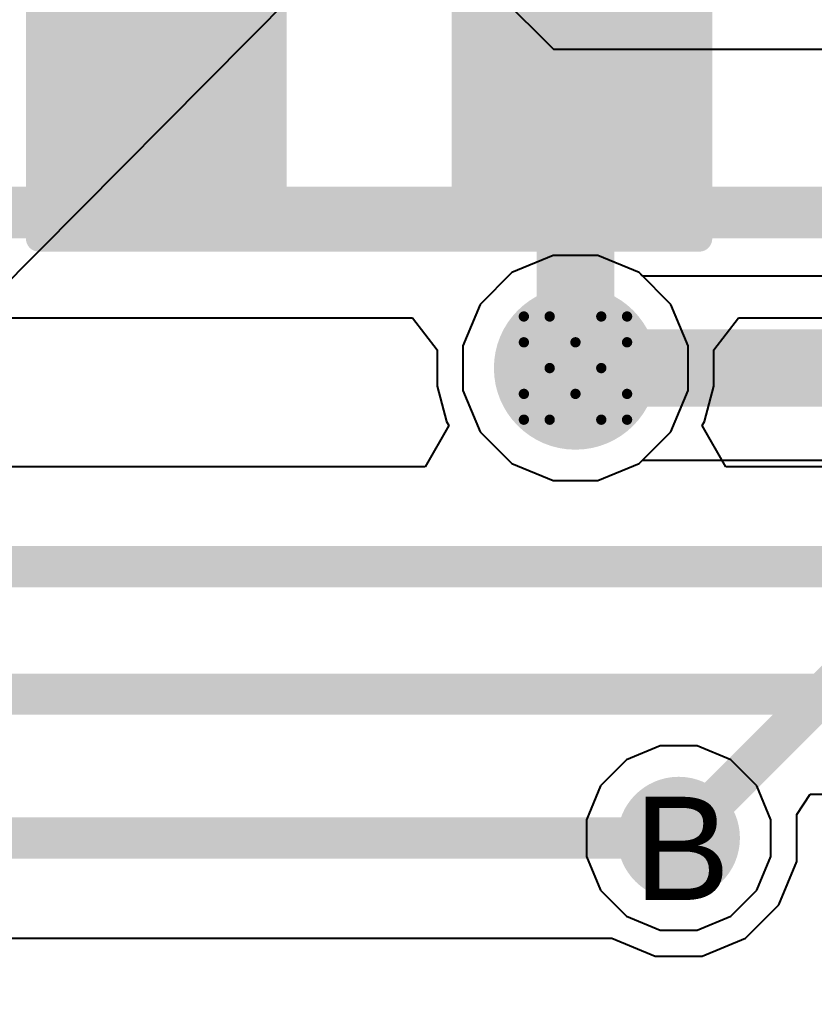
# Model space of a CAD drawing. Header units: inches. Extents: x 0 to 5379, y 0 to 5429.
# Drawn here: x 85.937 to 89.847, y 88.997 to 93.895 of the extents above; entities that cross this region are included whole.
import ezdxf

# ---------------------------------------------------------------- set-up
doc = ezdxf.new("R2010")
doc.units = ezdxf.units.IN
for name, color, linetype in [('Bottom Layer', 5, 'Continuous'), ('Bottom Solder', 6, 'Continuous'), ('Drill Drawing', 1, 'Continuous'), ('GND01', 16, 'Continuous'), ('GND02', 76, 'Continuous'), ('PWR', 156, 'Continuous'), ('SIG 01', 90, 'Continuous'), ('Top Layer', 1, 'Continuous'), ('Top Overlay', 2, 'Continuous'), ('Top Paste', 8, 'Continuous'), ('Top Solder', 216, 'Continuous'), ('Via Holes', 16, 'Continuous')]:
    doc.layers.add(name, color=color, linetype=linetype)
doc.styles.add('Arial', font='', dxfattribs={"height": 0.2})
doc.styles.get('Arial').set_extended_font_data('Arial')

# ---------------------------------------------------------------- blocks, each defined once
blk = doc.blocks.new('R___0805_650')
at = {"layer": 'Top Layer'}
for points in [[(-1.524, 0.635), (-0.508, 0.635), (-0.508, -0.635), (-1.524, -0.635)], [(0.508, 0.635), (1.524, 0.635), (1.524, -0.635), (0.508, -0.635)]]:
    blk.add_hatch(color=1, dxfattribs=at).paths.add_polyline_path(points)
at = {"layer": 'Top Paste'}
for points in [[(-1.524, 0.635), (-0.508, 0.635), (-0.508, -0.635), (-1.524, -0.635)], [(0.508, 0.635), (1.524, 0.635), (1.524, -0.635), (0.508, -0.635)]]:
    blk.add_hatch(color=8, dxfattribs=at).paths.add_polyline_path(points)
at = {"layer": 'Top Solder'}
for points in [[(-1.6256, 0.7366), (-0.4064, 0.7366), (-0.4064, -0.7366), (-1.6256, -0.7366)], [(0.4064, 0.7366), (1.6256, 0.7366), (1.6256, -0.7366), (0.4064, -0.7366)]]:
    blk.add_hatch(color=216, dxfattribs=at).paths.add_polyline_path(points)
at = {"layer": 'Top Overlay'}
for points in [[(-1.6256, -0.7366, 0.127, 0.127, 0), (-1.6256, 0.7366, 0.127, 0.127, 0)], [(-1.6256, 0.7366, 0.127, 0.127, 0), (1.6256, 0.7366, 0.127, 0.127, 0)], [(1.6256, -0.7366, 0.127, 0.127, 0), (1.6256, 0.7366, 0.127, 0.127, 0)], [(-1.6256, -0.7366, 0.127, 0.127, 0), (1.6256, -0.7366, 0.127, 0.127, 0)]]:
    blk.add_lwpolyline(points, format="xyseb", dxfattribs=at)
for points in [[(-1.65735, 0.7366, 0.0635, 0.0635, 1), (-1.59385, 0.7366, 0.0635, 0.0635, 1)], [(-1.65735, 0.7366, 0.0635, 0.0635, 1), (-1.59385, 0.7366, 0.0635, 0.0635, 1)], [(1.59385, 0.7366, 0.0635, 0.0635, 1), (1.65735, 0.7366, 0.0635, 0.0635, 1)], [(1.59385, 0.7366, 0.0635, 0.0635, 1), (1.65735, 0.7366, 0.0635, 0.0635, 1)], [(-1.65735, -0.7366, 0.0635, 0.0635, 1), (-1.59385, -0.7366, 0.0635, 0.0635, 1)], [(-1.65735, -0.7366, 0.0635, 0.0635, 1), (-1.59385, -0.7366, 0.0635, 0.0635, 1)], [(1.59385, -0.7366, 0.0635, 0.0635, 1), (1.65735, -0.7366, 0.0635, 0.0635, 1)], [(1.59385, -0.7366, 0.0635, 0.0635, 1), (1.65735, -0.7366, 0.0635, 0.0635, 1)]]:
    blk.add_lwpolyline(points, format="xyseb", close=True, dxfattribs=at)

msp = doc.modelspace()

# ---------------------------------------------------------------- hatches: boundary and pattern name
at = {"layer": 'Bottom Layer'}
h = msp.add_hatch(color=5, dxfattribs=at)
edge = h.paths.add_edge_path()
edge.add_arc((88.6724, 92.1814), 0.3, 0, 360)
h = msp.add_hatch(color=5, dxfattribs=at)
edge = h.paths.add_edge_path()
edge.add_arc((89.1804, 89.8683), 0.2, 0, 360)
at = {"layer": 'Bottom Solder'}
h = msp.add_hatch(color=6, dxfattribs=at)
edge = h.paths.add_edge_path()
edge.add_arc((88.6724, 92.1814), 0.4016, 0, 360)
h = msp.add_hatch(color=6, dxfattribs=at)
edge = h.paths.add_edge_path()
edge.add_arc((89.1804, 89.8683), 0.3016, 0, 360)
at = {"layer": 'GND01'}
h = msp.add_hatch(color=16, dxfattribs=at)
edge = h.paths.add_edge_path()
edge.add_arc((88.6724, 92.1814), 0.3, 0, 360)
h = msp.add_hatch(color=16, dxfattribs=at)
edge = h.paths.add_edge_path()
edge.add_arc((89.1804, 89.8683), 0.2, 0, 360)
at = {"layer": 'GND02'}
h = msp.add_hatch(color=76, dxfattribs=at)
edge = h.paths.add_edge_path()
edge.add_arc((88.6724, 92.1814), 0.3, 0, 360)
h = msp.add_hatch(color=76, dxfattribs=at)
edge = h.paths.add_edge_path()
edge.add_arc((89.1804, 89.8683), 0.2, 0, 360)
at = {"layer": 'PWR'}
h = msp.add_hatch(color=156, dxfattribs=at)
edge = h.paths.add_edge_path()
edge.add_arc((88.6724, 92.1814), 0.3, 0, 360)
h = msp.add_hatch(color=156, dxfattribs=at)
edge = h.paths.add_edge_path()
edge.add_arc((89.1804, 89.8683), 0.2, 0, 360)
at = {"layer": 'SIG 01'}
h = msp.add_hatch(color=90, dxfattribs=at)
edge = h.paths.add_edge_path()
edge.add_arc((88.6724, 92.1814), 0.3, 0, 360)
h = msp.add_hatch(color=90, dxfattribs=at)
edge = h.paths.add_edge_path()
edge.add_arc((89.1804, 89.8683), 0.2, 0, 360)
at = {"layer": 'Top Layer'}
msp.add_hatch(color=1, dxfattribs=at).paths.add_polyline_path([(86.1324, 92.9198), (87.1484, 92.9198), (87.1484, 96.1075), (86.1324, 96.1075)])
h = msp.add_hatch(color=1, dxfattribs=at)
edge = h.paths.add_edge_path()
edge.add_arc((88.6724, 92.1814), 0.3, 0, 360)
h = msp.add_hatch(color=1, dxfattribs=at)
edge = h.paths.add_edge_path()
edge.add_arc((89.1804, 89.8683), 0.2, 0, 360)
at = {"layer": 'Top Solder'}
h = msp.add_hatch(color=216, dxfattribs=at)
edge = h.paths.add_edge_path()
edge.add_arc((88.6724, 92.1814), 0.4016, 0, 360)
h = msp.add_hatch(color=216, dxfattribs=at)
edge = h.paths.add_edge_path()
edge.add_arc((89.1804, 89.8683), 0.3016, 0, 360)
at = {"layer": 'Via Holes'}
h = msp.add_hatch(color=7, dxfattribs=at)
edge = h.paths.add_edge_path()
edge.add_arc((88.6724, 92.1814), 0.15, 0, 360)
h = msp.add_hatch(color=7, dxfattribs=at)
edge = h.paths.add_edge_path()
edge.add_arc((89.1804, 89.8683), 0.1, 0, 360)

# ---------------------------------------------------------------- linework, layer by layer
at = {"layer": 'Bottom Layer'}
for p, q in [((88.5622, 92.7354), (88.3586, 92.6511)), ((88.7826, 92.7354), (88.5622, 92.7354)), ((88.9862, 92.6511), (88.7826, 92.7354)), ((88.3586, 92.6511), (88.2027, 92.4952)), ((89.1421, 92.4952), (88.9862, 92.6511)), ((88.2027, 92.4952), (88.1184, 92.2916)), ((89.2264, 92.2916), (89.1421, 92.4952)), ((88.1184, 92.2916), (88.1184, 92.0712)), ((89.2264, 92.0712), (89.2264, 92.2916)), ((88.1184, 92.0712), (88.2027, 91.8676)), ((89.1421, 91.8676), (89.2264, 92.0712)), ((88.2027, 91.8676), (88.3586, 91.7117)), ((88.9862, 91.7117), (89.1421, 91.8676)), ((88.3586, 91.7117), (88.5622, 91.6274)), ((88.7826, 91.6274), (88.9862, 91.7117)), ((88.5622, 91.6274), (88.7826, 91.6274)), ((89.0901, 90.3223), (88.9232, 90.2532)), ((89.2707, 90.3223), (89.0901, 90.3223)), ((89.4376, 90.2532), (89.2707, 90.3223)), ((88.9232, 90.2532), (88.7955, 90.1255)), ((89.5653, 90.1255), (89.4376, 90.2532)), ((88.7955, 90.1255), (88.7264, 89.9586)), ((89.6344, 89.9586), (89.5653, 90.1255)), ((88.7264, 89.9586), (88.7264, 89.778)), ((89.6344, 89.778), (89.6344, 89.9586)), ((88.7264, 89.778), (88.7955, 89.6111)), ((89.5653, 89.6111), (89.6344, 89.778)), ((88.7955, 89.6111), (88.9232, 89.4834)), ((89.4376, 89.4834), (89.5653, 89.6111)), ((88.9232, 89.4834), (89.0901, 89.4143)), ((89.2707, 89.4143), (89.4376, 89.4834)), ((89.0901, 89.4143), (89.2707, 89.4143))]:
    msp.add_line(p, q, dxfattribs=at)
at = {"layer": 'Bottom Solder'}
msp.add_line((6.2448, 12.3193), (5379.2085, 5429.2085), dxfattribs=at)
at = {"layer": 'Drill Drawing'}
for points in [[(88.4184, 92.3084, 0.0508, 0.0508, 0), (88.4184, 92.4354, 0.0508, 0.0508, 0)], [(88.4184, 92.4354, 0.0508, 0.0508, 0), (88.5454, 92.4354, 0.0508, 0.0508, 0)], [(88.5454, 92.4354, 0.0508, 0.0508, 0), (88.6724, 92.3084, 0.0508, 0.0508, 0)], [(88.6724, 92.3084, 0.0508, 0.0508, 0), (88.7994, 92.4354, 0.0508, 0.0508, 0)], [(88.7994, 92.4354, 0.0508, 0.0508, 0), (88.9264, 92.4354, 0.0508, 0.0508, 0)], [(88.9264, 92.3084, 0.0508, 0.0508, 0), (88.9264, 92.4354, 0.0508, 0.0508, 0)], [(88.4184, 92.3084, 0.0508, 0.0508, 0), (88.5454, 92.1814, 0.0508, 0.0508, 0)], [(88.7994, 92.1814, 0.0508, 0.0508, 0), (88.9264, 92.3084, 0.0508, 0.0508, 0)], [(88.4184, 92.0544, 0.0508, 0.0508, 0), (88.5454, 92.1814, 0.0508, 0.0508, 0)], [(88.7994, 92.1814, 0.0508, 0.0508, 0), (88.9264, 92.0544, 0.0508, 0.0508, 0)], [(88.4184, 91.9274, 0.0508, 0.0508, 0), (88.4184, 92.0544, 0.0508, 0.0508, 0)], [(88.5454, 91.9274, 0.0508, 0.0508, 0), (88.6724, 92.0544, 0.0508, 0.0508, 0)], [(88.6724, 92.0544, 0.0508, 0.0508, 0), (88.7994, 91.9274, 0.0508, 0.0508, 0)], [(88.9264, 91.9274, 0.0508, 0.0508, 0), (88.9264, 92.0544, 0.0508, 0.0508, 0)], [(88.4184, 91.9274, 0.0508, 0.0508, 0), (88.5454, 91.9274, 0.0508, 0.0508, 0)], [(88.7994, 91.9274, 0.0508, 0.0508, 0), (88.9264, 91.9274, 0.0508, 0.0508, 0)]]:
    msp.add_lwpolyline(points, format="xyseb", dxfattribs=at)
for points in [[(88.4057, 92.4354, 0.0254, 0.0254, 1), (88.4311, 92.4354, 0.0254, 0.0254, 1)], [(88.4057, 92.4354, 0.0254, 0.0254, 1), (88.4311, 92.4354, 0.0254, 0.0254, 1)], [(88.5327, 92.4354, 0.0254, 0.0254, 1), (88.5581, 92.4354, 0.0254, 0.0254, 1)], [(88.5327, 92.4354, 0.0254, 0.0254, 1), (88.5581, 92.4354, 0.0254, 0.0254, 1)], [(88.7867, 92.4354, 0.0254, 0.0254, 1), (88.8121, 92.4354, 0.0254, 0.0254, 1)], [(88.7867, 92.4354, 0.0254, 0.0254, 1), (88.8121, 92.4354, 0.0254, 0.0254, 1)], [(88.9137, 92.4354, 0.0254, 0.0254, 1), (88.9391, 92.4354, 0.0254, 0.0254, 1)], [(88.9137, 92.4354, 0.0254, 0.0254, 1), (88.9391, 92.4354, 0.0254, 0.0254, 1)], [(88.4057, 92.3084, 0.0254, 0.0254, 1), (88.4311, 92.3084, 0.0254, 0.0254, 1)], [(88.4057, 92.3084, 0.0254, 0.0254, 1), (88.4311, 92.3084, 0.0254, 0.0254, 1)], [(88.6597, 92.3084, 0.0254, 0.0254, 1), (88.6851, 92.3084, 0.0254, 0.0254, 1)], [(88.6597, 92.3084, 0.0254, 0.0254, 1), (88.6851, 92.3084, 0.0254, 0.0254, 1)], [(88.9137, 92.3084, 0.0254, 0.0254, 1), (88.9391, 92.3084, 0.0254, 0.0254, 1)], [(88.9137, 92.3084, 0.0254, 0.0254, 1), (88.9391, 92.3084, 0.0254, 0.0254, 1)], [(88.5327, 92.1814, 0.0254, 0.0254, 1), (88.5581, 92.1814, 0.0254, 0.0254, 1)], [(88.5327, 92.1814, 0.0254, 0.0254, 1), (88.5581, 92.1814, 0.0254, 0.0254, 1)], [(88.7867, 92.1814, 0.0254, 0.0254, 1), (88.8121, 92.1814, 0.0254, 0.0254, 1)], [(88.7867, 92.1814, 0.0254, 0.0254, 1), (88.8121, 92.1814, 0.0254, 0.0254, 1)], [(88.4057, 92.0544, 0.0254, 0.0254, 1), (88.4311, 92.0544, 0.0254, 0.0254, 1)], [(88.4057, 92.0544, 0.0254, 0.0254, 1), (88.4311, 92.0544, 0.0254, 0.0254, 1)], [(88.6597, 92.0544, 0.0254, 0.0254, 1), (88.6851, 92.0544, 0.0254, 0.0254, 1)], [(88.6597, 92.0544, 0.0254, 0.0254, 1), (88.6851, 92.0544, 0.0254, 0.0254, 1)], [(88.9137, 92.0544, 0.0254, 0.0254, 1), (88.9391, 92.0544, 0.0254, 0.0254, 1)], [(88.9137, 92.0544, 0.0254, 0.0254, 1), (88.9391, 92.0544, 0.0254, 0.0254, 1)], [(88.4057, 91.9274, 0.0254, 0.0254, 1), (88.4311, 91.9274, 0.0254, 0.0254, 1)], [(88.4057, 91.9274, 0.0254, 0.0254, 1), (88.4311, 91.9274, 0.0254, 0.0254, 1)], [(88.5327, 91.9274, 0.0254, 0.0254, 1), (88.5581, 91.9274, 0.0254, 0.0254, 1)], [(88.5327, 91.9274, 0.0254, 0.0254, 1), (88.5581, 91.9274, 0.0254, 0.0254, 1)], [(88.7867, 91.9274, 0.0254, 0.0254, 1), (88.8121, 91.9274, 0.0254, 0.0254, 1)], [(88.7867, 91.9274, 0.0254, 0.0254, 1), (88.8121, 91.9274, 0.0254, 0.0254, 1)], [(88.9137, 91.9274, 0.0254, 0.0254, 1), (88.9391, 91.9274, 0.0254, 0.0254, 1)], [(88.9137, 91.9274, 0.0254, 0.0254, 1), (88.9391, 91.9274, 0.0254, 0.0254, 1)]]:
    msp.add_lwpolyline(points, format="xyseb", close=True, dxfattribs=at)
at = {"layer": 'GND01'}
for p, q in [((88.5622, 92.7354), (88.3586, 92.6511)), ((88.7826, 92.7354), (88.5622, 92.7354)), ((88.9862, 92.6511), (88.7826, 92.7354)), ((88.3586, 92.6511), (88.2027, 92.4952)), ((89.1421, 92.4952), (88.9862, 92.6511)), ((88.2027, 92.4952), (88.1184, 92.2916)), ((89.2264, 92.2916), (89.1421, 92.4952)), ((88.1184, 92.2916), (88.1184, 92.0712)), ((89.2264, 92.0712), (89.2264, 92.2916)), ((88.1184, 92.0712), (88.2027, 91.8676)), ((89.1421, 91.8676), (89.2264, 92.0712)), ((88.2027, 91.8676), (88.3586, 91.7117)), ((88.9862, 91.7117), (89.1421, 91.8676)), ((88.3586, 91.7117), (88.5622, 91.6274)), ((88.7826, 91.6274), (88.9862, 91.7117)), ((88.5622, 91.6274), (88.7826, 91.6274)), ((89.0901, 90.3223), (88.9232, 90.2532)), ((89.2707, 90.3223), (89.0901, 90.3223)), ((89.4376, 90.2532), (89.2707, 90.3223)), ((88.9232, 90.2532), (88.7955, 90.1255)), ((89.5653, 90.1255), (89.4376, 90.2532)), ((88.7955, 90.1255), (88.7264, 89.9586)), ((89.6344, 89.9586), (89.5653, 90.1255)), ((88.7264, 89.9586), (88.7264, 89.778)), ((89.6344, 89.778), (89.6344, 89.9586)), ((88.7264, 89.778), (88.7955, 89.6111)), ((89.5653, 89.6111), (89.6344, 89.778)), ((88.7955, 89.6111), (88.9232, 89.4834)), ((89.4376, 89.4834), (89.5653, 89.6111)), ((88.9232, 89.4834), (89.0901, 89.4143)), ((89.2707, 89.4143), (89.4376, 89.4834)), ((89.0901, 89.4143), (89.2707, 89.4143))]:
    msp.add_line(p, q, dxfattribs=at)
at = {"layer": 'GND02'}
for p, q in [((88.5622, 92.7354), (88.3586, 92.6511)), ((88.7826, 92.7354), (88.5622, 92.7354)), ((88.9862, 92.6511), (88.7826, 92.7354)), ((88.3586, 92.6511), (88.2027, 92.4952)), ((89.1421, 92.4952), (88.9862, 92.6511)), ((88.2027, 92.4952), (88.1184, 92.2916)), ((89.2264, 92.2916), (89.1421, 92.4952)), ((88.1184, 92.2916), (88.1184, 92.0712)), ((89.2264, 92.0712), (89.2264, 92.2916)), ((88.1184, 92.0712), (88.2027, 91.8676)), ((89.1421, 91.8676), (89.2264, 92.0712)), ((88.2027, 91.8676), (88.3586, 91.7117)), ((88.9862, 91.7117), (89.1421, 91.8676)), ((88.3586, 91.7117), (88.5622, 91.6274)), ((88.7826, 91.6274), (88.9862, 91.7117)), ((88.5622, 91.6274), (88.7826, 91.6274)), ((89.0901, 90.3223), (88.9232, 90.2532)), ((89.2707, 90.3223), (89.0901, 90.3223)), ((89.4376, 90.2532), (89.2707, 90.3223)), ((88.9232, 90.2532), (88.7955, 90.1255)), ((89.5653, 90.1255), (89.4376, 90.2532)), ((88.7955, 90.1255), (88.7264, 89.9586)), ((89.6344, 89.9586), (89.5653, 90.1255)), ((88.7264, 89.9586), (88.7264, 89.778)), ((89.6344, 89.778), (89.6344, 89.9586)), ((88.7264, 89.778), (88.7955, 89.6111)), ((89.5653, 89.6111), (89.6344, 89.778)), ((88.7955, 89.6111), (88.9232, 89.4834)), ((89.4376, 89.4834), (89.5653, 89.6111)), ((88.9232, 89.4834), (89.0901, 89.4143)), ((89.2707, 89.4143), (89.4376, 89.4834)), ((89.0901, 89.4143), (89.2707, 89.4143))]:
    msp.add_line(p, q, dxfattribs=at)
at = {"layer": 'PWR'}
for p, q in [((82.9757, 99.3394), (88.5637, 93.7514)), ((88.5637, 93.7514), (92.8249, 93.7514)), ((88.5622, 92.7354), (88.3586, 92.6511)), ((88.7826, 92.7354), (88.5622, 92.7354)), ((88.9862, 92.6511), (88.7826, 92.7354)), ((88.3586, 92.6511), (88.2027, 92.4952)), ((89.0027, 92.6346), (88.9862, 92.6511)), ((92.8373, 92.6346), (89.0027, 92.6346)), ((88.2027, 92.4952), (88.1184, 92.2916)), ((88.1184, 92.2916), (88.1184, 92.0712)), ((88.1184, 92.0712), (88.2027, 91.8676)), ((88.2027, 91.8676), (88.3586, 91.7117)), ((88.3586, 91.7117), (88.5622, 91.6274)), ((88.7826, 91.6274), (88.9862, 91.7117)), ((88.9862, 91.7117), (89.0027, 91.7282)), ((89.0027, 91.7282), (92.8309, 91.7282)), ((88.5622, 91.6274), (88.7826, 91.6274)), ((89.0901, 90.3223), (88.9232, 90.2532)), ((89.2707, 90.3223), (89.0901, 90.3223)), ((89.4376, 90.2532), (89.2707, 90.3223)), ((88.9232, 90.2532), (88.7955, 90.1255)), ((89.5653, 90.1255), (89.4376, 90.2532)), ((88.7955, 90.1255), (88.7264, 89.9586)), ((89.6344, 89.9586), (89.5653, 90.1255)), ((88.7264, 89.9586), (88.7264, 89.778)), ((89.6344, 89.778), (89.6344, 89.9586)), ((88.7264, 89.778), (88.7955, 89.6111)), ((89.5653, 89.6111), (89.6344, 89.778)), ((88.7955, 89.6111), (88.9232, 89.4834)), ((89.4376, 89.4834), (89.5653, 89.6111)), ((88.9232, 89.4834), (89.0901, 89.4143)), ((89.2707, 89.4143), (89.4376, 89.4834)), ((89.0901, 89.4143), (89.2707, 89.4143))]:
    msp.add_line(p, q, dxfattribs=at)
msp.add_lwpolyline([(88.6724, 92.1814, 0.381, 0.381, 0), (95.8928, 92.1814, 0.381, 0.381, 0)], format="xyseb", dxfattribs=at)
msp.add_lwpolyline([(88.5772, 92.1814, 0.1905, 0.1905, 1), (88.7677, 92.1814, 0.1905, 0.1905, 1)], format="xyseb", close=True, dxfattribs=at)
at = {"layer": 'SIG 01'}
for p, q in [((63.5173, 92.4287), (87.8704, 92.4287)), ((87.8704, 92.4287), (87.9914, 92.2711)), ((89.3534, 92.2711), (89.4744, 92.4287)), ((89.4744, 92.4287), (92.354, 92.4287)), ((87.9914, 92.2711), (87.9914, 92.0917)), ((89.3534, 92.0917), (89.3534, 92.2711)), ((87.9914, 92.0917), (88.0378, 91.9185)), ((89.307, 91.9185), (89.3534, 92.0917)), ((88.049, 91.8992), (87.9317, 91.696)), ((88.0378, 91.9185), (88.049, 91.8992)), ((89.2958, 91.8992), (89.307, 91.9185)), ((89.4131, 91.696), (89.2958, 91.8992)), ((87.9317, 91.696), (63.0763, 91.696)), ((92.7994, 91.696), (89.4131, 91.696)), ((89.7614, 89.9839), (89.8285, 90.0843)), ((89.8285, 90.0843), (92.7226, 90.0843)), ((89.7614, 89.7527), (89.7614, 89.9839)), ((89.673, 89.5392), (89.7614, 89.7527)), ((89.5095, 89.3758), (89.673, 89.5392)), ((62.2523, 89.3762), (88.8508, 89.3762)), ((88.8508, 89.3762), (88.8513, 89.3758)), ((88.8513, 89.3758), (89.0648, 89.2873)), ((89.296, 89.2873), (89.5095, 89.3758)), ((89.0648, 89.2873), (89.296, 89.2873))]:
    msp.add_line(p, q, dxfattribs=at)
for points in [[(63.5173, 92.9467, 0.254, 0.254, 0), (92.5686, 92.9467, 0.254, 0.254, 0)], [(62.8725, 91.2039, 0.2032, 0.2032, 0), (93.3079, 91.2039, 0.2032, 0.2032, 0)], [(62.5482, 90.5764, 0.2032, 0.2032, 0), (92.9264, 90.5764, 0.2032, 0.2032, 0)], [(62.2523, 89.8683, 0.2032, 0.2032, 0), (89.1804, 89.8683, 0.2032, 0.2032, 0)]]:
    msp.add_lwpolyline(points, format="xyseb", dxfattribs=at)
msp.add_lwpolyline([(89.1296, 89.8683, 0.1016, 0.1016, 1), (89.2312, 89.8683, 0.1016, 0.1016, 1)], format="xyseb", close=True, dxfattribs=at)
at = {"layer": 'Top Layer'}
for points in [[(88.6724, 92.1814, 0.381, 0.381, 0), (88.6724, 93.5548, 0.381, 0.381, 0)], [(89.1804, 89.8683, 0.2032, 0.2032, 0), (89.9672, 90.6551, 0.2032, 0.2032, 0)]]:
    msp.add_lwpolyline(points, format="xyseb", dxfattribs=at)
for points in [[(88.5772, 93.5548, 0.1905, 0.1905, 1), (88.7677, 93.5548, 0.1905, 0.1905, 1)], [(88.5772, 92.1814, 0.1905, 0.1905, 1), (88.7677, 92.1814, 0.1905, 0.1905, 1)], [(89.1296, 89.8683, 0.1016, 0.1016, 1), (89.2312, 89.8683, 0.1016, 0.1016, 1)]]:
    msp.add_lwpolyline(points, format="xyseb", close=True, dxfattribs=at)
at = {"layer": 'Top Solder'}
msp.add_line((6.2448, 12.3193), (5379.2085, 5429.2085), dxfattribs=at)

# ---------------------------------------------------------------- block references
msp.add_blockref('R___0805_650', (87.6564, 93.5548))

# ---------------------------------------------------------------- texts
at = {"layer": 'Drill Drawing', "style": 'Arial'}
msp.add_text('B', height=0.508, dxfattribs=at).set_placement((88.9603, 89.5636))

doc.saveas('drawing.dxf')
